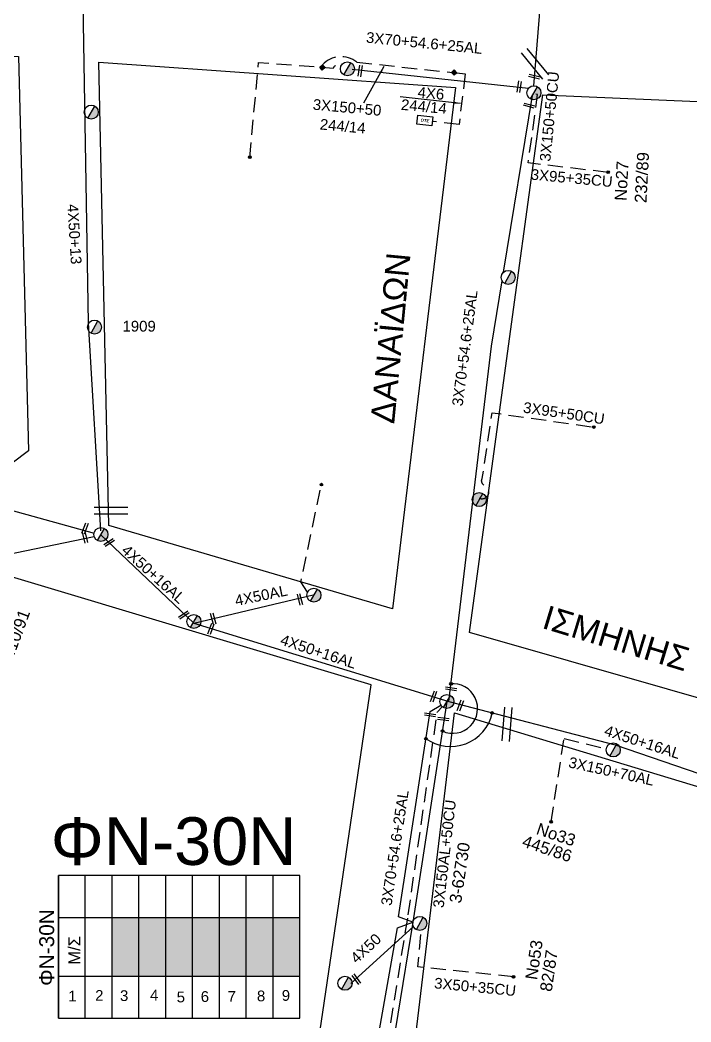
# Model space of a CAD drawing. Header units: millimetres. Extents: x 5010 to 7184, y -101 to 935.
# Drawn here: x 5387.4 to 5499.9, y 413.7 to 581.9 of the extents above; entities that cross this region are included whole.
import ezdxf
from ezdxf.enums import TextEntityAlignment as Align

# ---------------------------------------------------------------- set-up
doc = ezdxf.new("R2010")
doc.units = ezdxf.units.MM
doc.linetypes.add('DASHED', pattern=[19.05, 12.7, -6.35])
for name, color, linetype in [('Pillar OTE', 7, 'Continuous'), ('Ασφαλειοκιβώτια Χ.Τ 9 αναχωρήσεων', 7, 'Continuous'), ('Γέφυρες Εναερίου Δικτύου', 7, 'Continuous'), ('Γυμνά εναέρια ΧΤ (3Φ)   3x50+35CU', 7, 'Continuous'), ('Γυμνά εναέρια ΧΤ (3Φ)   4x50AL', 7, 'Continuous'), ('Γυμνά εναέρια ΧΤ και ΦΟΠ (3Φ)   4x50+16AL', 7, 'Continuous'), ('Επιγραφές - Σχήματα', 7, 'Continuous'), ('Καλώδια ΧΤ   3x150+50AL', 7, 'DASHED'), ('Καλώδια ΧΤ   3x150+50ALXLPE', 7, 'DASHED'), ('Καλώδια ΧΤ   3x150+50CU', 7, 'DASHED'), ('Καλώδια ΧΤ   3x150+70AL', 7, 'DASHED'), ('Καλώδια ΧΤ   3x150AL+50CU', 7, 'DASHED'), ('Καλώδια ΧΤ   3x95+35CU', 7, 'DASHED'), ('Καλώδια ΧΤ   3x95+50CU', 7, 'DASHED'), ('Καλώδια ΧΤ   4X50+13', 7, 'Continuous'), ('Μηχανική τομή', 7, 'Continuous'), ('Στύλος Ξύλινος', 7, 'Continuous'), ('Στύλος Ξύλινος @ 1', 7, 'Continuous'), ('Στύλος ΦΜ', 7, 'Continuous'), ('Στύλος ΦΜ @ 1', 7, 'Continuous'), ('Συνδέσεις', 7, 'Continuous'), ('Συνεστραμμένα ΧΤ   3x70+54.6+25AL', 7, 'SYN_LINE'), ('Τομή', 7, 'Continuous'), ('Υπόβαθρο ΔΕΗ', 7, 'Continuous'), ('Υπόγεια καλώδια Παροχών ΧΤ   4x6', 7, 'DASHED')]:
    doc.layers.add(name, color=color, linetype=linetype)
doc.styles.get("Standard").update_dxf_attribs({"font": 'arial.ttf'})
doc.linetypes.add('SYN_LINE', pattern='A,0.5,-0.0001,["/\\/\\/\\/",Standard,S=0.1,R=0,X=0,Y=-0.05],-0.25', length=0.7501)
doc.dimstyles.new('ISO-25', dxfattribs={"dimtxt": 2.5, "dimasz": 2.5, "dimexe": 1.25, "dimexo": 0.625, "dimtad": 1, "dimtxsty": 'Standard', "dimcen": 2.5, "dimaunit": 2, "dimazin": 0, "dimtfac": 1, "dimtmove": 0, "dimatfit": 3, "dimfxl": 1, "dimarcsym": 0})

# ---------------------------------------------------------------- blocks, each defined once
blk = doc.blocks.new('ΑΣΦΑΛΕΙΟΚΙΒΩΤΙΟ ΥΠΟΣΤΑΘΜΟΥ 9 ΑΝΑΧΩΡΗΣΕΩΝ')
at = {"layer": 'Ασφαλειοκιβώτια Χ.Τ 9 αναχωρήσεων', "ltscale": 40}
for p, q in [((-23.8, 40.36), (24.02, 40.36)), ((-9.72, 40.36), (-9.72, -40.64)), ((9.94, 40.36), (9.94, -40.64)), ((-23.8, 31.36), (24.02, 31.36)), ((-23.8, 22.36), (24.02, 22.36)), ((-23.8, 13.36), (24.02, 13.36)), ((-23.8, 4.36), (24.02, 4.36)), ((-23.8, -4.64), (24.02, -4.64)), ((-23.8, -13.64), (24.02, -13.64)), ((-23.8, -22.64), (24.02, -22.64)), ((-23.8, -31.64), (24.02, -31.64))]:
    blk.add_line(p, q, dxfattribs=at)
at = {"layer": 'Ασφαλειοκιβώτια Χ.Τ 9 αναχωρήσεων'}
blk.add_lwpolyline([(-23.8, -40.64), (24.02, -40.64), (24.02, 40.36), (-23.8, 40.36)], close=True, dxfattribs=at)
for s, p in [('1', (-18.22, 37.06)), ('2', (-18.02, 28.07)), ('3', (-18.09, 19.73)), ('4', (-17.94, 9.66)), ('5', (-18.55, 0.71)), ('6', (-18.4, -7.35)), ('7', (-18.34, -16.37)), ('8', (-18.19, -26.2)), ('9', (-18.02, -34.53))]:
    blk.add_text(s, height=3.6, rotation=270, dxfattribs=at).set_placement(p)
at = {"layer": 'Ασφαλειοκιβώτια Χ.Τ 9 αναχωρήσεων', "ltscale": 40}
for tag, height, p in [('ΟΝΟΜΑ', 5, (-0.16, 44.31)), ('ΚΕΙΜΕΝΟ 1', 2, (17.06, 35.59)), ('ΚΕΙΜΕΝΟ 2', 2, (17.06, 26.88)), ('ΚΕΙΜΕΝΟ 3', 2, (17.06, 17.69)), ('ΚΕΙΜΕΝΟ 4', 2, (17.06, 8.71)), ('ΚΕΙΜΕΝΟ 5', 2, (17.06, -0.13)), ('ΚΕΙΜΕΝΟ 6', 2, (17.06, -9.05)), ('ΚΕΙΜΕΝΟ 7', 2, (17.06, -18.13)), ('ΚΕΙΜΕΝΟ 8', 2, (17.06, -26.85)), ('ΚΕΙΜΕΝΟ 9', 2, (17.06, -35.99)), ('ΣΧ', 2, (-0.1, -42.64))]:
    blk.add_attdef(tag, text='', height=height, dxfattribs=at).set_placement(p, align=Align.MIDDLE_CENTER)
blk = doc.blocks.new('ΥΠΑΡΧΩΝ ΤΣΙΜΕΝΤΕΝΙΟΣ ΣΤΥΛΟΣ')
at = {"layer": 'Στύλος ΦΜ'}
blk.add_hatch(color=256, dxfattribs=at).paths.add_polyline_path([(-1.29, -2.28, 0.574793), (2.62, 0, 0.268822), (1.3, 2.27)])
blk.add_line((-1.29, -2.28), (1.3, 2.27), dxfattribs=at)
blk.add_circle((0, 0), 2.62, dxfattribs=at)
at = {"layer": 'Στύλος ΦΜ', "flags": 4}
for tag, p in [('ΑΡΙΘΜΟΣ', (-4.68, 8.05)), ('ΤΥΠΟΣ', (-4.91, 3.03))]:
    blk.add_attdef(tag, p, '', height=4, dxfattribs=at)
blk = doc.blocks.new('ΤΟΜΗ')
at = {"layer": 'Τομή', "ltscale": 40}
for p, q in [((-5.68, 0), (5.68, 0)), ((5.68, -2.33), (-5.68, -2.33))]:
    blk.add_line(p, q, dxfattribs=at)
blk = doc.blocks.new('ΥΠΑΡΧΩΝ ΞΥΛΙΝΟΣ ΣΤΥΛΟΣ')
at = {"layer": 'Στύλος Ξύλινος'}
h = blk.add_hatch(color=7, dxfattribs=at)
h.paths.add_polyline_path([(-2.62, 0, 0.270008), (-1.29, -2.28), (1.3, 2.27, 0.576266)])
h.paths.add_polyline_path([(-1.29, -2.28, 0.574793), (2.62, 0, 0.268822), (1.3, 2.27)])
at = {"layer": 'Στύλος Ξύλινος', "color": 7}
blk.add_line((-1.29, -2.28), (1.3, 2.27), dxfattribs=at)
blk.add_circle((0, 0), 2.62, dxfattribs=at)
at = {"layer": 'Στύλος Ξύλινος', "flags": 4}
for tag, p in [('ΑΡΙΘΜΟΣ', (-4.91, 8.6)), ('ΤΥΠΟΣ', (-4.85, 3.39))]:
    blk.add_attdef(tag, p, '', height=4, dxfattribs=at)
blk = doc.blocks.new('ΜΗΧΑΝΙΚΗ ΤΟΜΗ')
at = {"layer": 'Μηχανική τομή', "ltscale": 40}
for p, q in [((-1.89, 0.78), (1.89, 0.78)), ((1.89, 0), (-1.89, 0))]:
    blk.add_line(p, q, dxfattribs=at)
blk = doc.blocks.new('_ΣΥΝΔΕΣΗ')
at = {"layer": 'Συνδέσεις', "linetype": 'SYN_LINE', "ltscale": 40}
blk.add_hatch(color=256, dxfattribs=at).paths.add_polyline_path([(0.5, -0.01, 1), (-0.5, -0.01, 1)])
at = {"layer": 'Συνδέσεις'}
blk.add_circle((0, -0.01), 0.5, dxfattribs=at)
blk = doc.blocks.new('TSONTA XT1')
at = {"ltscale": 40}
h = blk.add_hatch(color=256, dxfattribs=at)
h.dxf.hatch_style = 1
h.paths.add_polyline_path([(595.96, 2487.66), (597.07, 2488.77), (595.96, 2489.87), (594.85, 2488.77)])
blk.add_lwpolyline([(594.85, 2488.77), (595.96, 2489.87), (597.07, 2488.77), (595.96, 2487.66)], close=True, dxfattribs=at)
blk = doc.blocks.new('PILLAR ΟΤΕ')
at = {"layer": 'Pillar OTE', "ltscale": 40}
blk.add_lwpolyline([(-3.31, 2.02), (3.39, 2.02), (3.39, -1.99), (-3.31, -1.99)], close=True, dxfattribs=at)
at = {"layer": 'Pillar OTE', "insert": (-1.81, 0.71), "char_height": 1.3575, "width": 109.961, "attachment_point": 1}
blk.add_mtext('{\\fArial|b1|i0|c161|p34;OTE}', dxfattribs=at)

msp = doc.modelspace()

# ---------------------------------------------------------------- hatches: boundary and pattern name
at = {"layer": 'Ασφαλειοκιβώτια Χ.Τ 9 αναχωρήσεων'}
for color, points in [(1, [(5402.86, 431.25), (5402.86, 421.43), (5407.36, 421.43), (5407.36, 431.25)]), (27, [(5407.36, 431.25), (5407.36, 421.43), (5411.86, 421.43), (5411.86, 431.25)]), (85, [(5411.86, 431.25), (5411.86, 421.43), (5416.36, 421.43), (5416.36, 431.25)]), (30, [(5416.36, 431.25), (5416.36, 421.43), (5420.86, 421.43), (5420.86, 431.25)]), (2, [(5420.86, 431.25), (5420.86, 421.43), (5425.36, 421.43), (5425.36, 431.25)]), (6, [(5425.36, 431.25), (5425.36, 421.43), (5429.86, 421.43), (5429.86, 431.25)]), (151, [(5429.86, 431.25), (5429.86, 421.43), (5434.36, 421.43), (5434.36, 431.25)])]:
    msp.add_hatch(color=color, dxfattribs=at).paths.add_polyline_path(points)

# ---------------------------------------------------------------- linework, layer by layer
at = {"layer": 'Γέφυρες Εναερίου Δικτύου', "color": 85, "linetype": 'DASHED', "ltscale": 0.2, "flags": 128}
msp.add_lwpolyline([(5435.64, 485.87), (5434.53, 487.59), (5437.95, 503.9)], dxfattribs=at)
at = {"layer": 'Γυμνά εναέρια ΧΤ (3Φ)   3x50+35CU', "color": 2, "linetype": 'DASHED', "ltscale": 0.2, "flags": 128}
msp.add_lwpolyline([(5470.18, 421.3), (5454.14, 422.97), (5454.61, 428.43, -0.25725), (5453.66, 429.41, -0.25725)], format="xyb", dxfattribs=at)
at = {"layer": 'Γυμνά εναέρια ΧΤ (3Φ)   4x50AL', "color": 85, "flags": 128}
msp.add_lwpolyline([(5416.57, 480.63), (5436.55, 485.41)], dxfattribs=at)
at = {"layer": 'Γυμνά εναέρια ΧΤ (3Φ)   4x50AL', "color": 6, "linetype": 'SYN_LINE', "ltscale": 15, "flags": 128}
msp.add_lwpolyline([(5442.91, 420.2), (5453.4, 429.76)], dxfattribs=at)
at = {"layer": 'Γυμνά εναέρια ΧΤ και ΦΟΠ (3Φ)   4x50+16AL', "color": 85, "flags": 128}
msp.add_lwpolyline([(5400.97, 495.46), (5416.57, 480.63), (5459.33, 467.51)], dxfattribs=at)
at = {"layer": 'Γυμνά εναέρια ΧΤ και ΦΟΠ (3Φ)   4x50+16AL', "color": 6, "flags": 128}
msp.add_lwpolyline([(5459.33, 467.51), (5487.23, 460.25), (5511.36, 451.95)], dxfattribs=at)
at = {"layer": 'Επιγραφές - Σχήματα', "color": 85, "linetype": 'DASHED', "ltscale": 0.2}
msp.add_lwpolyline([(5447.13, 398.56), (5452.53, 431.73), (5457.4, 465.76), (5458.21, 466.64)], dxfattribs=at)
at = {"layer": 'Επιγραφές - Σχήματα', "color": 6, "linetype": 'SYN_LINE', "ltscale": 20}
for points in [[(5453.3, 430.45), (5450.91, 431.35), (5456.19, 465.86), (5457.99, 466.91)], [(5445.83, 392.9), (5444.46, 394.01), (5450.71, 429.53), (5453.3, 430.45)]]:
    msp.add_lwpolyline(points, dxfattribs=at)
at = {"layer": 'Επιγραφές - Σχήματα', "linetype": 'Continuous', "ltscale": 0.2}
for centre, radius, start, end in [((5460, 466.33), 4.16, 244.965, 95.8925), ((5459.62, 467.1), 7.15, 234.1472, 347.695)]:
    msp.add_arc(centre, radius, start, end, dxfattribs=at)
at = {"layer": 'Καλώδια ΧΤ   3x150+50AL', "color": 2, "linetype": 'DASHED', "ltscale": 0.2}
msp.add_lwpolyline([(5438.13, 574.38, -0.397649), (5443.89, 574.8), (5459.95, 573.08)], format="xyb", dxfattribs=at)
at = {"layer": 'Καλώδια ΧΤ   3x150+50ALXLPE', "color": 2, "linetype": 'DASHED', "ltscale": 0.2, "flags": 128}
msp.add_lwpolyline([(5425.96, 558.82), (5427.41, 574.78), (5439.99, 573.81, -0.589222), (5441.22, 574.13)], format="xyb", dxfattribs=at)
at = {"layer": 'Καλώδια ΧΤ   3x150+70AL', "color": 6, "linetype": 'DASHED', "ltscale": 0.2, "flags": 128}
for points in [[(5476.47, 447.3), (5478.66, 461.28)], [(5478.66, 461.28), (5485.75, 459.56)]]:
    msp.add_lwpolyline(points, dxfattribs=at)
at = {"layer": 'Καλώδια ΧΤ   3x95+35CU', "color": 30, "linetype": 'DASHED', "ltscale": 0.2, "flags": 128}
msp.add_lwpolyline([(5486.03, 556.32), (5472.64, 557.89), (5474.21, 569.4), (5473.46, 569.44)], dxfattribs=at)
at = {"layer": 'Καλώδια ΧΤ   3x95+50CU', "color": 2, "linetype": 'DASHED', "ltscale": 0.2, "flags": 128}
msp.add_lwpolyline([(5464.4, 501.66, 1.024492), (5465.36, 503.74, -0.435659), (5464.93, 504.95), (5466.57, 515.98), (5483.64, 513.57)], format="xyb", dxfattribs=at)
at = {"layer": 'Καλώδια ΧΤ   4X50+13', "color": 151, "flags": 128}
msp.add_lwpolyline([(5400.96, 496.14), (5398.87, 531.08), (5397.35, 624.94), (5397.7, 669.89)], dxfattribs=at)
at = {"layer": 'Συνεστραμμένα ΧΤ   3x70+54.6+25AL', "color": 2, "linetype": 'SYN_LINE', "ltscale": 20}
for p, q in [((5459.01, 467.51), (5453.3, 430.45)), ((5453.3, 430.45), (5447.19, 393.25))]:
    msp.add_line(p, q, dxfattribs=at)
at = {"layer": 'Συνεστραμμένα ΧΤ   3x70+54.6+25AL', "color": 30, "linetype": 'SYN_LINE', "ltscale": 20, "flags": 128}
msp.add_lwpolyline([(5473.56, 570.85), (5475.65, 596.37)], dxfattribs=at)
at = {"layer": 'Συνεστραμμένα ΧΤ   3x70+54.6+25AL', "color": 2, "linetype": 'SYN_LINE', "ltscale": 15, "flags": 128}
msp.add_lwpolyline([(5472.67, 570.4), (5443.14, 573.57)], dxfattribs=at)
at = {"layer": 'Συνεστραμμένα ΧΤ   3x70+54.6+25AL', "color": 2, "linetype": 'SYN_LINE', "ltscale": 20, "flags": 128}
for points in [[(5468.5, 539.57), (5473.34, 569.23)], [(5459.33, 467.51), (5466.48, 527.17), (5468.26, 538.1)]]:
    msp.add_lwpolyline(points, dxfattribs=at)
at = {"layer": 'Συνεστραμμένα ΧΤ   3x70+54.6+25AL', "color": 85, "linetype": 'SYN_LINE', "ltscale": 20, "flags": 128}
for points in [[(5312.68, 520.65), (5339.46, 512.49), (5399.83, 495.78)], [(5383.3, 491.79), (5399.84, 495.23)], [(5400.94, 495.46), (5400.97, 495.46)], [(5400.95, 495.47), (5400.97, 495.46)]]:
    msp.add_lwpolyline(points, dxfattribs=at)
at = {"layer": 'Υπόβαθρο ΔΕΗ', "flags": 128}
for points in [[(5309.38, 580.63), (5387.14, 575.77), (5388.84, 509.6), (5380.57, 503.35), (5312.88, 522.24)], [(5309.38, 580.63), (5387.14, 575.77), (5388.84, 509.6), (5380.57, 503.35), (5312.88, 522.24)], [(5400.65, 574.79), (5460.47, 570.54), (5449.9, 483.09), (5402.33, 497.03)], [(5400.65, 574.79), (5460.47, 570.54), (5449.9, 483.09), (5402.33, 497.03)], [(5475.1, 569.33), (5528.28, 567.01), (5521.81, 518.51), (5512.62, 464.85), (5462.78, 479.07), (5470.52, 535.74)], [(5475.1, 569.33), (5528.28, 567.01), (5521.81, 518.51), (5512.62, 464.85), (5462.78, 479.07), (5470.52, 535.74)]]:
    msp.add_lwpolyline(points, close=True, dxfattribs=at)
for points in [[(5319.31, 508.44), (5314.2, 504.73), (5318.83, 437.68), (5391.93, 403.01), (5435.52, 397.19), (5446.33, 470.29), (5319.31, 508.44)], [(5460.3, 465.6), (5510.83, 450.29), (5499.33, 386.88), (5451.66, 393.78), (5460.3, 465.6)]]:
    msp.add_lwpolyline(points, dxfattribs=at)
at = {"layer": 'Υπόγεια καλώδια Παροχών ΧΤ   4x6', "color": 2, "linetype": 'DASHED', "ltscale": 0.2}
msp.add_lwpolyline([(5460.67, 573.04), (5462.07, 572.87), (5461.04, 564.33), (5461.04, 564.33), (5456.58, 564.86)], dxfattribs=at)

# ---------------------------------------------------------------- block references
at = {"layer": 'Pillar OTE', "xscale": 0.3750000000000001, "yscale": 0.3750000000000001, "zscale": 0.3750000000000001, "rotation": 353.8086078419552}
msp.add_blockref('PILLAR ΟΤΕ', (5455.28, 565.02), dxfattribs=at)
at = {"layer": 'Ασφαλειοκιβώτια Χ.Τ 9 αναχωρήσεων', "xscale": 0.5, "yscale": 0.5, "zscale": 0.5, "rotation": 90}
msp.add_blockref('ΑΣΦΑΛΕΙΟΚΙΒΩΤΙΟ ΥΠΟΣΤΑΘΜΟΥ 9 ΑΝΑΧΩΡΗΣΕΩΝ', (5414.04, 426.29), dxfattribs=at).add_auto_attribs({'ΟΝΟΜΑ': 'ΦΝ-30Ν'})
at = {"layer": 'Μηχανική τομή'}
for p, xscale, yscale, zscale, rotation in [((5444.65, 573.31), 0.4999999999999809, 0.4999999999999809, 0.4999999999999809, 81.0283720994565), ((5473.61, 572.19), 0.5000000000000043, 0.5000000000000043, 0.5000000000000043, 345.1861412449845), ((5471.31, 570.66), 0.4999999999999809, 0.4999999999999809, 0.4999999999999809, 81.0283720994565), ((5472.75, 567.33), 0.5000000000000042, 0.5000000000000042, 0.5000000000000042, 345.1861412449845), ((5398.49, 496.49), 0.5000000000000051, 0.5000000000000051, 0.5000000000000051, 69.81134657094208), ((5398.5, 495.12), 0.5000000000000043, 0.5000000000000043, 0.5000000000000043, 103.2066024303451), ((5402.46, 494.02), 0.4999999999999284, 0.4999999999999284, 0.4999999999999284, 32.95468279187128), ((5434.55, 484.71), 0.4999999999999149, 0.4999999999999149, 0.4999999999999149, 105.1277287891082), ((5414.99, 481.86), 0.4999999999999284, 0.4999999999999284, 0.4999999999999284, 32.95468279187128), ((5419.99, 481.46), 0.4999999999999149, 0.4999999999999149, 0.4999999999999149, 105.1277287891082), ((5419.61, 479.62), 0.4999999999999805, 0.4999999999999805, 0.4999999999999805, 69.8114535285916), ((5456.95, 468.29), 0.4999999999999805, 0.4999999999999805, 0.4999999999999805, 69.8114535285916), ((5459.68, 469.45), 0.4999999999999995, 0.4999999999999995, 0.4999999999999995, 352.5041640513534), ((5461.44, 466.76), 0.4999999999999805, 0.4999999999999805, 0.4999999999999805, 69.8114535285916), ((5456.16, 465.08), 0.4999999999999995, 0.4999999999999995, 0.4999999999999995, 352.5041640513534), ((5458.37, 464.37), 0.4999999999999995, 0.4999999999999995, 0.4999999999999995, 352.5041640513534), ((5443.65, 420.79), 0.5000000000000195, 0.5000000000000195, 0.5000000000000195, 306.4553333341271)]:
    msp.add_blockref('ΜΗΧΑΝΙΚΗ ΤΟΜΗ', p, dxfattribs=dict(at, xscale=xscale, yscale=yscale, zscale=zscale, rotation=rotation))
at = {"layer": 'Στύλος Ξύλινος @ 1', "ltscale": 40, "xscale": 0.4499999999998181, "yscale": 0.4499999999998181, "zscale": 0.4499999999998181}
msp.add_blockref('ΥΠΑΡΧΩΝ ΞΥΛΙΝΟΣ ΣΤΥΛΟΣ', (5464.43, 501.4), dxfattribs=at)
at = {"layer": 'Στύλος ΦΜ @ 1', "ltscale": 40, "xscale": 0.4499999999998181, "yscale": 0.4499999999998181, "zscale": 0.4499999999998181}
for p in [(5442.31, 573.69), (5442.31, 573.69), (5473.59, 569.67), (5473.59, 569.67), (5399.35, 566.43), (5469.28, 538.69), (5469.28, 538.69), (5400.98, 495.54), (5400.98, 495.54), (5436.7, 485.36), (5436.7, 485.36), (5416.57, 480.94), (5416.57, 480.94), (5459.01, 467.51), (5459.01, 467.51), (5486.91, 459.38), (5454.46, 430.27), (5454.46, 430.27), (5441.91, 420.22), (5441.91, 420.22)]:
    msp.add_blockref('ΥΠΑΡΧΩΝ ΤΣΙΜΕΝΤΕΝΙΟΣ ΣΤΥΛΟΣ', p, dxfattribs=at)
at = {"layer": 'Στύλος ΦΜ @ 1', "ltscale": 40}
ref = msp.add_blockref('ΥΠΑΡΧΩΝ ΤΣΙΜΕΝΤΕΝΙΟΣ ΣΤΥΛΟΣ', (5399.9, 530.35), dxfattribs=dict(at, xscale=0.4499999999998181, yscale=0.4499999999998181, zscale=0.4499999999998181))
ref.add_attrib('ΤΥΠΟΣ', '1909', (5404.59, 529.6), dxfattribs={"layer": 'Στύλος ΦΜ', "height": 1.8, "flags": 4})
ref = msp.add_blockref('ΥΠΑΡΧΩΝ ΤΣΙΜΕΝΤΕΝΙΟΣ ΣΤΥΛΟΣ', (5399.9, 530.35), dxfattribs=dict(at, xscale=0.4499999999998181, yscale=0.4499999999998181, zscale=0.4499999999998181))
ref.add_attrib('ΤΥΠΟΣ', '1909', (5404.59, 529.6), dxfattribs={"layer": 'Στύλος ΦΜ', "height": 1.8, "flags": 4})
at = {"layer": 'Συνδέσεις', "rotation": 357.3152004893045}
for p, xscale, yscale, zscale in [((5151.5, -415.74), 0.4026151177866404, 0.4026151177866404, 0.4026151177866404), ((5173.61, -416.61), 0.4026151177866403, 0.4026151177866403, 0.4026151177866403)]:
    msp.add_blockref('TSONTA XT1', p, dxfattribs=dict(at, xscale=xscale, yscale=yscale, zscale=zscale))
at = {"layer": 'Συνδέσεις', "xscale": 0.4500000000000455, "yscale": 0.4500000000000455, "zscale": 0.4500000000000455}
for p in [(5425.95, 558.87), (5486.03, 556.36), (5483.64, 513.58), (5437.95, 503.91), (5459.69, 470.49), (5466.61, 465.59), (5458.25, 462.56), (5455.49, 461.28), (5476.47, 447.31), (5470.18, 421.3)]:
    msp.add_blockref('_ΣΥΝΔΕΣΗ', p, dxfattribs=at)
at = {"layer": 'Τομή'}
for p, xscale, yscale, zscale, rotation in [((5474.22, 574.89), 0.4999999999999354, 0.4999999999999354, 0.4999999999999354, 309.2311583117474), ((5468.5, 463.73), 0.4999999999999576, 0.4999999999999576, 0.4999999999999576, 85.81151757003713), ((5468.5, 463.73), 0.4999999999999576, 0.4999999999999576, 0.4999999999999576, 85.81151757003713)]:
    msp.add_blockref('ΤΟΜΗ', p, dxfattribs=dict(at, xscale=xscale, yscale=yscale, zscale=zscale, rotation=rotation))
at = {"layer": 'Τομή', "xscale": 0.5, "yscale": 0.5, "zscale": 0.5}
msp.add_blockref('ΤΟΜΗ', (5402.66, 500.12), dxfattribs=at)
msp.add_blockref('ΤΟΜΗ', (5402.66, 500.12), dxfattribs=at)

# ---------------------------------------------------------------- texts
at = {"layer": 'Γυμνά εναέρια ΧΤ (3Φ)   3x50+35CU'}
msp.add_text('3X50+35CU', height=1.8, rotation=354.4777, dxfattribs=at).set_placement((5463.74, 419.62), align=Align.MIDDLE)
at = {"layer": 'Γυμνά εναέρια ΧΤ (3Φ)   4x50AL'}
for s, rotation, p in [('4X50AL', 11.5494, (5427.85, 485.31)), ('4X50', 42.8517, (5445.4, 426.08))]:
    msp.add_text(s, height=1.8, rotation=rotation, dxfattribs=at).set_placement(p, align=Align.MIDDLE)
at = {"layer": 'Γυμνά εναέρια ΧΤ και ΦΟΠ (3Φ)   4x50+16AL'}
for rotation, p in [(317.9379, (5409.79, 488.9)), (341.7232, (5437.47, 475.9)), (342.1372, (5491.81, 460.71))]:
    msp.add_text('4X50+16AL', height=1.8, rotation=rotation, dxfattribs=at).set_placement(p, align=Align.MIDDLE)
at = {"layer": 'Επιγραφές - Σχήματα', "linetype": 'DASHED', "ltscale": 0.2, "attachment_point": 1}
for s, insert, char_height, width, rotation in [('232/89', (5490.47, 551.24), 2, 17.7581, 86.927), ('Νο27', (5487.12, 551.6), 2, 17.7581, 86.927), ('ΔΑΝΑΪΔΩΝ', (5446.18, 514.42), 4, 17.2922, 84.5058), ('ΙΣΜΗΝΗΣ', (5475.92, 483.72), 4, 17.2922, 343.0668), ('410/91', (5384.31, 475.15), 2, 18.7436, 69.7191), ('Νο33', (5474.47, 447.19), 2, 17.7581, 341.4926), ('445/86', (5472.09, 445.12), 2, 17.7581, 341.4926), ('3-62730', (5459.4, 433.85), 2, 17.7581, 81.5517), ('Μ/Σ', (5395.52, 423.32), 2, 4.7271, 90), ('Νο53', (5472.13, 420.99), 2, 17.7581, 81.5517), ('82/87', (5474.59, 419.01), 2, 17.7581, 81.5517)]:
    msp.add_mtext(s, dxfattribs=dict(at, insert=insert, char_height=char_height, width=width, rotation=rotation))
at = {"layer": 'Επιγραφές - Σχήματα', "linetype": 'DASHED', "ltscale": 0.2, "insert": (5392.55, 448.08), "char_height": 8, "width": 24.9768, "attachment_point": 1}
msp.add_mtext('ΦΝ-30Ν', dxfattribs=at)
at = {"layer": 'Καλώδια ΧΤ   3x150+50CU', "ltscale": 0.2}
msp.add_text('3X150+50CU', height=1.8, rotation=84.2839, dxfattribs=at).set_placement((5476.2, 565.7), align=Align.MIDDLE)
at = {"layer": 'Καλώδια ΧΤ   3x150+70AL', "ltscale": 0.2}
msp.add_text('3X150+70AL', height=1.8, rotation=347.6306, dxfattribs=at).set_placement((5486.6, 455.8), align=Align.MIDDLE)
at = {"layer": 'Καλώδια ΧΤ   3x150AL+50CU', "ltscale": 0.2}
msp.add_text('3X150AL+50CU', height=1.8, rotation=83.4118, dxfattribs=at).set_placement((5458.6, 441.95), align=Align.MIDDLE)
at = {"layer": 'Καλώδια ΧΤ   3x95+35CU', "ltscale": 0.2}
for s, p in [('4Χ6', (5456.34, 569.59)), ('3Χ150+50', (5442.27, 567.22)), ('244/14', (5455.16, 567.4)), ('244/14', (5441.54, 564.1)), ('3X95+35CU', (5479.94, 555.37))]:
    msp.add_text(s, height=1.8, rotation=354.7149, dxfattribs=at).set_placement(p, align=Align.MIDDLE)
at = {"layer": 'Καλώδια ΧΤ   3x95+50CU', "ltscale": 0.2}
msp.add_text('3X95+50CU', height=1.8, rotation=351.6246, dxfattribs=at).set_placement((5478.63, 515.91), align=Align.MIDDLE)
at = {"layer": 'Καλώδια ΧΤ   4X50+13'}
msp.add_text('4X50+13', height=1.8, rotation=273.4715, dxfattribs=at).set_placement((5396.55, 545.94), align=Align.MIDDLE)
at = {"layer": 'Συνεστραμμένα ΧΤ   3x70+54.6+25AL', "ltscale": 20}
for rotation, p in [(354.381, (5455.2, 578.04)), (82.5616, (5462, 526.81)), (81.4612, (5450.27, 442.96))]:
    msp.add_text('3X70+54.6+25AL', height=1.8, rotation=rotation, dxfattribs=at).set_placement(p, align=Align.MIDDLE)

# ---------------------------------------------------------------- leaders
at = {"layer": 'Επιγραφές - Σχήματα', "ltscale": 40}
for points in [[(5448.45, 574.06), (5445.01, 567.92)], [(5461.26, 567.9), (5451.15, 568.98)]]:
    msp.add_leader(points, dimstyle='ISO-25', override={"dimasz": 1, "dimtad": 0}, dxfattribs=at)

doc.saveas('drawing.dxf')
